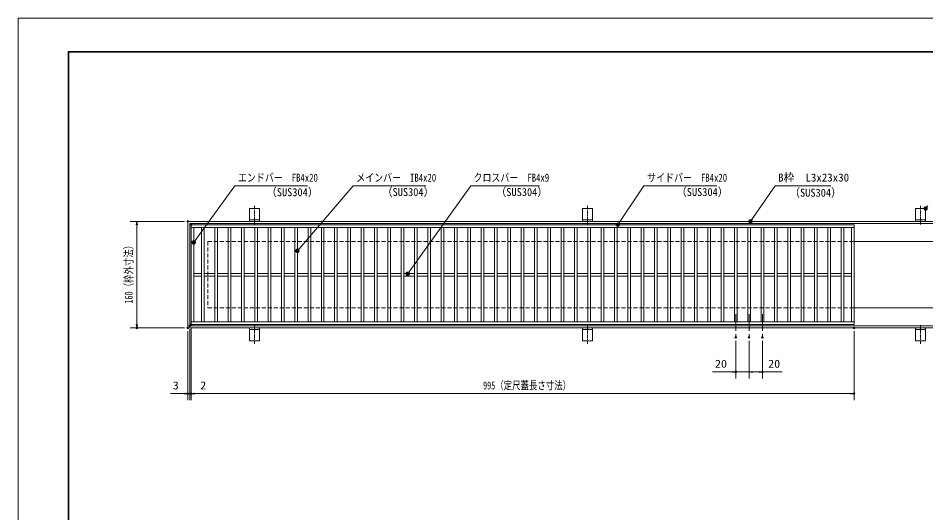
# Model space of a CAD drawing. Units: millimetres, scale not verified. Extents: x -1050 to 1050, y -742 to 742.
# Drawn here: x -1050 to 312, y 0 to 742 of the extents above; entities that cross this region are included whole.
import ezdxf
from ezdxf.enums import TextEntityAlignment as Align

# ---------------------------------------------------------------- set-up
doc = ezdxf.new("R2010")
doc.units = ezdxf.units.MM
doc.header["$LTSCALE"] = 5
doc.header["$PDMODE"] = 32
doc.header["$PDSIZE"] = 2.5
doc.linetypes.add('CHAIN1', pattern=[8, 5, -1, 1, -1])
doc.linetypes.add('DASHED1', pattern=[1.8, 1.2, -0.6])
for name, color, linetype, lineweight in [('0-0_7-図\u3000枠', 4, 'Continuous', 9), ('0-1_アンカー', 7, 'Continuous', 9), ('0-2_枠', 7, 'Continuous', 9), ('0-3_寸法注釈', 2, 'Continuous', 9), ('0-4_0', 2, 'Continuous', 9), ('0-5_DEFPOINTS', 134, 'Continuous', 9), ('0-6_蓋', 5, 'Continuous', 9), ('0-7_中心線', 6, 'CHAIN1', 9), ('0-A_溝開口', 4, 'DASHED1', 9)]:
    doc.layers.add(name, color=color, linetype=linetype, lineweight=lineweight)
doc.styles.add('ＭＳ ゴシック', font='')
doc.styles.get('ＭＳ ゴシック').set_extended_font_data('MS Gothic')

# ---------------------------------------------------------------- blocks, each defined once
blk = doc.blocks.new('A$C5D7C781A')
at = {"layer": '0-1_アンカー', "color": 6, "linetype": 'CHAIN1'}
blk.add_line((37.5, 140.11), (37.5, 0), dxfattribs=at)
at = {"layer": '0-1_アンカー'}
for p, q in [((0, 118.78), (0, 22.26)), ((0, 118.78), (75, 118.78)), ((75, 118.78), (75, 22.26)), ((75, 33.76), (0, 33.76)), ((0, 22.26), (75, 22.26))]:
    blk.add_line(p, q, dxfattribs=at)
blk = doc.blocks.new('_OPEN')
at = {"layer": '0-4_0'}
blk.add_line((0, 0), (-5, 0), dxfattribs=at)
blk.add_lwpolyline([(-5, 0.833), (0, 0), (-5, -0.833)], dxfattribs=at)
blk = doc.blocks.new('_Dot')
at = {"layer": '0-4_0'}
for p, q in [((-2.5, 0), (-5, 0)), ((2.445, 0.5), (-2.445, 0.5)), ((1.997, 1.5), (-1.997, 1.5)), ((2.289, -0.995), (-2.289, -0.995)), ((1.499, -1.995), (-1.499, -1.995))]:
    blk.add_line(p, q, dxfattribs=at)
for points in [[(2.5, 0), (2.48, 0.313), (2.421, 0.622), (2.324, 0.92), (2.191, 1.204), (2.023, 1.469), (1.822, 1.711), (1.594, 1.926), (1.34, 2.111), (1.064, 2.262), (0.773, 2.378), (0.468, 2.456), (0.157, 2.495), (-0.157, 2.495), (-0.468, 2.456), (-0.773, 2.378), (-1.064, 2.262), (-1.34, 2.111), (-1.594, 1.926), (-1.822, 1.711), (-2.023, 1.469), (-2.191, 1.204), (-2.324, 0.92), (-2.421, 0.622), (-2.48, 0.313), (-2.5, 0), (0, 0)], [(-2.5, 0), (-2.48, -0.313), (-2.421, -0.622), (-2.324, -0.92), (-2.191, -1.204), (-2.023, -1.469), (-1.822, -1.711), (-1.594, -1.926), (-1.34, -2.111), (-1.064, -2.262), (-0.773, -2.378), (-0.468, -2.456), (-0.157, -2.495), (0.157, -2.495), (0.468, -2.456), (0.773, -2.378), (1.064, -2.262), (1.34, -2.111), (1.594, -1.926), (1.822, -1.711), (2.023, -1.469), (2.191, -1.204), (2.324, -0.92), (2.421, -0.622), (2.48, -0.313), (2.5, 0), (0, 0)]]:
    blk.add_lwpolyline(points, close=True, dxfattribs=at)

msp = doc.modelspace()

# ---------------------------------------------------------------- linework, layer by layer
at = {"layer": '0-0_7-図\u3000枠'}
for p, q in [((-975, -692.5), (-975, 692.5)), ((-973.75, -691.25), (-973.75, 691.25)), ((-973.75, 691.25), (998.75, 691.25))]:
    msp.add_line(p, q, dxfattribs=at)
msp.add_lwpolyline([(-975, 692.5), (1000, 692.5), (1000, -692.5)], dxfattribs=at)
at = {"layer": '0-2_枠'}
for p, q in [((-795.45, 437.475), (409.55, 437.475)), ((-795.45, 437.475), (-795.45, 277.475)), ((-792.45, 434.475), (407.714, 434.475)), ((-792.45, 434.475), (-792.45, 280.475)), ((204.55, 407.475), (409.55, 407.475)), ((204.55, 307.475), (409.55, 307.475)), ((-795.45, 277.475), (409.55, 277.475)), ((-792.45, 280.475), (411.386, 280.475))]:
    msp.add_line(p, q, dxfattribs=at)
at = {"layer": '0-3_寸法注釈'}
for p, q in [((-800.45, 437.475), (-881.841, 437.475)), ((-871.841, 432.475), (-871.841, 282.475)), ((-800.45, 277.475), (-881.841, 277.475)), ((-792.45, 275.475), (-792.45, 168.953)), ((-792.45, 275.475), (-792.45, 168.953)), ((-790.45, 277.475), (-790.45, 168.953)), ((-790.45, 277.475), (-790.45, 168.953)), ((-795.45, 272.475), (-795.45, 168.953)), ((204.55, 272.475), (204.55, 168.953)), ((27.05, 258.328), (27.05, 201.522)), ((47.05, 258.328), (47.05, 201.522)), ((47.05, 258.328), (47.05, 201.522)), ((67.05, 258.328), (67.05, 201.522)), ((22.05, 211.522), (-7.797, 211.522)), ((47.05, 211.522), (27.05, 211.522)), ((52.05, 211.522), (62.05, 211.522)), ((52.05, 211.522), (57.05, 211.522)), ((67.05, 211.522), (96.897, 211.522)), ((-800.45, 178.953), (-821.563, 178.953)), ((-797.45, 178.953), (-802.45, 178.953)), ((-792.45, 178.953), (-795.45, 178.953)), ((-792.45, 178.953), (-790.45, 178.953)), ((-787.45, 178.953), (-782.45, 178.953)), ((-785.45, 178.953), (199.55, 178.953)), ((-785.45, 178.953), (-764.337, 178.953))]:
    msp.add_line(p, q, dxfattribs=at)
for points in [[(-615.707, 490.749), (-724.931, 490.749), (-785.857, 406.667)], [(-438.147, 490.749), (-547.371, 490.749), (-630.295, 393.985)], [(-267.513, 490.749), (-370.72, 490.749), (-464.681, 359.785)], [(-1.475, 490.749), (-110.699, 490.749), (-149.41, 433.298)], [(169.797, 490.968), (86.447, 490.968), (49.664, 438.288)]]:
    msp.add_lwpolyline(points, dxfattribs=at)
at = {"layer": '0-5_DEFPOINTS'}
msp.add_lwpolyline([(-1050, -742.5), (-1050, 742.5), (1050, 742.5), (1050, -742.5)], close=True, dxfattribs=at)
for p in [(-795.45, 437.475), (-871.841, 277.475), (-795.45, 277.475), (-795.45, 277.475), (-792.45, 280.475), (-790.45, 282.475), (204.55, 277.475), (27.05, 263.328), (47.05, 263.328), (67.05, 263.328), (27.05, 211.522), (67.05, 211.522), (-795.45, 178.953), (-790.45, 178.953), (204.55, 178.953)]:
    msp.add_point(p, dxfattribs=at)
at = {"layer": '0-6_蓋'}
for p, q in [((204.55, 432.475), (-790.45, 432.475)), ((-790.45, 282.475), (-790.45, 432.475)), ((204.55, 428.475), (-790.45, 428.475)), ((-786.45, 286.475), (-786.45, 428.475)), ((-774.95, 428.475), (-774.95, 286.475)), ((-770.95, 428.475), (-770.95, 286.475)), ((-754.95, 428.475), (-754.95, 286.475)), ((-750.95, 428.475), (-750.95, 286.475)), ((-734.95, 428.475), (-734.95, 286.475)), ((-730.95, 428.475), (-730.95, 286.475)), ((-714.95, 428.475), (-714.95, 286.475)), ((-710.95, 428.475), (-710.95, 286.475)), ((-694.95, 428.475), (-694.95, 286.475)), ((-690.95, 428.475), (-690.95, 286.475)), ((-674.95, 428.475), (-674.95, 286.475)), ((-670.95, 428.475), (-670.95, 286.475)), ((-654.95, 428.475), (-654.95, 286.475)), ((-650.95, 428.475), (-650.95, 286.475)), ((-634.95, 428.475), (-634.95, 286.475)), ((-630.95, 428.475), (-630.95, 286.475)), ((-614.95, 428.475), (-614.95, 286.475)), ((-610.95, 428.475), (-610.95, 286.475)), ((-594.95, 428.475), (-594.95, 286.475)), ((-590.95, 428.475), (-590.95, 286.475)), ((-574.95, 428.475), (-574.95, 286.475)), ((-570.95, 428.475), (-570.95, 286.475)), ((-554.95, 428.475), (-554.95, 286.475)), ((-550.95, 428.475), (-550.95, 286.475)), ((-534.95, 428.475), (-534.95, 286.475)), ((-530.95, 428.475), (-530.95, 286.475)), ((-514.95, 428.475), (-514.95, 286.475)), ((-510.95, 428.475), (-510.95, 286.475)), ((-494.95, 428.475), (-494.95, 286.475)), ((-490.95, 428.475), (-490.95, 286.475)), ((-474.95, 428.475), (-474.95, 286.475)), ((-470.95, 428.475), (-470.95, 286.475)), ((-454.95, 428.475), (-454.95, 286.475)), ((-450.95, 428.475), (-450.95, 286.475)), ((-434.95, 428.475), (-434.95, 286.475)), ((-430.95, 428.475), (-430.95, 286.475)), ((-414.95, 428.475), (-414.95, 286.475)), ((-410.95, 428.475), (-410.95, 286.475)), ((-394.95, 428.475), (-394.95, 286.475)), ((-390.95, 428.475), (-390.95, 286.475)), ((-374.95, 428.475), (-374.95, 286.475)), ((-370.95, 428.475), (-370.95, 286.475)), ((-354.95, 428.475), (-354.95, 286.475)), ((-350.95, 428.475), (-350.95, 286.475)), ((-334.95, 428.475), (-334.95, 286.475)), ((-330.95, 428.475), (-330.95, 286.475)), ((-314.95, 428.475), (-314.95, 286.475)), ((-310.95, 428.475), (-310.95, 286.475)), ((-294.95, 428.475), (-294.95, 286.475)), ((-290.95, 428.475), (-290.95, 286.475)), ((-274.95, 428.475), (-274.95, 286.475)), ((-270.95, 428.475), (-270.95, 286.475)), ((-254.95, 428.475), (-254.95, 286.475)), ((-250.95, 428.475), (-250.95, 286.475)), ((-234.95, 428.475), (-234.95, 286.475)), ((-230.95, 428.475), (-230.95, 286.475)), ((-214.95, 428.475), (-214.95, 286.475)), ((-210.95, 428.475), (-210.95, 286.475)), ((-194.95, 428.475), (-194.95, 286.475)), ((-190.95, 428.475), (-190.95, 286.475)), ((-174.95, 428.475), (-174.95, 286.475)), ((-170.95, 428.475), (-170.95, 286.475)), ((-154.95, 428.475), (-154.95, 286.475)), ((-150.95, 428.475), (-150.95, 286.475)), ((-134.95, 428.475), (-134.95, 286.475)), ((-130.95, 428.475), (-130.95, 286.475)), ((-114.95, 428.475), (-114.95, 286.475)), ((-110.95, 428.475), (-110.95, 286.475)), ((-94.95, 428.475), (-94.95, 286.475)), ((-90.95, 428.475), (-90.95, 286.475)), ((-74.95, 428.475), (-74.95, 286.475)), ((-70.95, 428.475), (-70.95, 286.475)), ((-54.95, 428.475), (-54.95, 286.475)), ((-50.95, 428.475), (-50.95, 286.475)), ((-34.95, 428.475), (-34.95, 286.475)), ((-30.95, 428.475), (-30.95, 286.475)), ((-14.95, 428.475), (-14.95, 286.475)), ((-10.95, 428.475), (-10.95, 286.475)), ((5.05, 428.475), (5.05, 286.475)), ((9.05, 428.475), (9.05, 286.475)), ((25.05, 428.475), (25.05, 286.475)), ((29.05, 428.475), (29.05, 286.475)), ((45.05, 428.475), (45.05, 286.475)), ((49.05, 428.475), (49.05, 286.475)), ((65.05, 428.475), (65.05, 286.475)), ((69.05, 428.475), (69.05, 286.475)), ((85.05, 428.475), (85.05, 286.475)), ((89.05, 428.475), (89.05, 286.475)), ((105.05, 428.475), (105.05, 286.475)), ((109.05, 428.475), (109.05, 286.475)), ((125.05, 428.475), (125.05, 286.475)), ((129.05, 428.475), (129.05, 286.475)), ((145.05, 428.475), (145.05, 286.475)), ((149.05, 428.475), (149.05, 286.475)), ((165.05, 428.475), (165.05, 286.475)), ((169.05, 428.475), (169.05, 286.475)), ((185.05, 428.475), (185.05, 286.475)), ((189.05, 428.475), (189.05, 286.475)), ((200.55, 286.475), (200.55, 428.475)), ((204.55, 282.475), (204.55, 432.475)), ((-774.95, 359.475), (-786.45, 359.475)), ((-774.95, 355.475), (-786.45, 355.475)), ((-754.95, 359.475), (-770.95, 359.475)), ((-754.95, 355.475), (-770.95, 355.475)), ((-734.95, 359.475), (-750.95, 359.475)), ((-734.95, 355.475), (-750.95, 355.475)), ((-714.95, 359.475), (-730.95, 359.475)), ((-714.95, 355.475), (-730.95, 355.475)), ((-694.95, 359.475), (-710.95, 359.475)), ((-694.95, 355.475), (-710.95, 355.475)), ((-674.95, 359.475), (-690.95, 359.475)), ((-674.95, 355.475), (-690.95, 355.475)), ((-654.95, 359.475), (-670.95, 359.475)), ((-654.95, 355.475), (-670.95, 355.475)), ((-634.95, 359.475), (-650.95, 359.475)), ((-634.95, 355.475), (-650.95, 355.475)), ((-614.95, 359.475), (-630.95, 359.475)), ((-614.95, 355.475), (-630.95, 355.475)), ((-594.95, 359.475), (-610.95, 359.475)), ((-594.95, 355.475), (-610.95, 355.475)), ((-574.95, 359.475), (-590.95, 359.475)), ((-574.95, 355.475), (-590.95, 355.475)), ((-554.95, 359.475), (-570.95, 359.475)), ((-554.95, 355.475), (-570.95, 355.475)), ((-534.95, 359.475), (-550.95, 359.475)), ((-534.95, 355.475), (-550.95, 355.475)), ((-514.95, 359.475), (-530.95, 359.475)), ((-514.95, 355.475), (-530.95, 355.475)), ((-494.95, 359.475), (-510.95, 359.475)), ((-494.95, 355.475), (-510.95, 355.475)), ((-474.95, 359.475), (-490.95, 359.475)), ((-474.95, 355.475), (-490.95, 355.475)), ((-454.95, 359.475), (-470.95, 359.475)), ((-454.95, 355.475), (-470.95, 355.475)), ((-434.95, 359.475), (-450.95, 359.475)), ((-434.95, 355.475), (-450.95, 355.475)), ((-414.95, 359.475), (-430.95, 359.475)), ((-414.95, 355.475), (-430.95, 355.475)), ((-394.95, 359.475), (-410.95, 359.475)), ((-394.95, 355.475), (-410.95, 355.475)), ((-374.95, 359.475), (-390.95, 359.475)), ((-374.95, 355.475), (-390.95, 355.475)), ((-354.95, 359.475), (-370.95, 359.475)), ((-354.95, 355.475), (-370.95, 355.475)), ((-334.95, 359.475), (-350.95, 359.475)), ((-334.95, 355.475), (-350.95, 355.475)), ((-314.95, 359.475), (-330.95, 359.475)), ((-314.95, 355.475), (-330.95, 355.475)), ((-294.95, 359.475), (-310.95, 359.475)), ((-294.95, 355.475), (-310.95, 355.475)), ((-290.95, 359.475), (-274.95, 359.475)), ((-290.95, 355.475), (-274.95, 355.475)), ((-270.95, 359.475), (-254.95, 359.475)), ((-270.95, 355.475), (-254.95, 355.475)), ((-250.95, 359.475), (-234.95, 359.475)), ((-250.95, 355.475), (-234.95, 355.475)), ((-230.95, 359.475), (-214.95, 359.475)), ((-230.95, 355.475), (-214.95, 355.475)), ((-210.95, 359.475), (-194.95, 359.475)), ((-210.95, 355.475), (-194.95, 355.475)), ((-190.95, 359.475), (-174.95, 359.475)), ((-190.95, 355.475), (-174.95, 355.475)), ((-170.95, 359.475), (-154.95, 359.475)), ((-170.95, 355.475), (-154.95, 355.475)), ((-150.95, 359.475), (-134.95, 359.475)), ((-150.95, 355.475), (-134.95, 355.475)), ((-130.95, 359.475), (-114.95, 359.475)), ((-130.95, 355.475), (-114.95, 355.475)), ((-110.95, 359.475), (-94.95, 359.475)), ((-110.95, 355.475), (-94.95, 355.475)), ((-90.95, 359.475), (-74.95, 359.475)), ((-90.95, 355.475), (-74.95, 355.475)), ((-70.95, 359.475), (-54.95, 359.475)), ((-70.95, 355.475), (-54.95, 355.475)), ((-50.95, 359.475), (-34.95, 359.475)), ((-50.95, 355.475), (-34.95, 355.475)), ((-30.95, 359.475), (-14.95, 359.475)), ((-30.95, 355.475), (-14.95, 355.475)), ((-10.95, 359.475), (5.05, 359.475)), ((-10.95, 355.475), (5.05, 355.475)), ((9.05, 359.475), (25.05, 359.475)), ((9.05, 355.475), (25.05, 355.475)), ((29.05, 359.475), (45.05, 359.475)), ((29.05, 355.475), (45.05, 355.475)), ((49.05, 359.475), (65.05, 359.475)), ((49.05, 355.475), (65.05, 355.475)), ((69.05, 359.475), (85.05, 359.475)), ((69.05, 355.475), (85.05, 355.475)), ((89.05, 359.475), (105.05, 359.475)), ((89.05, 355.475), (105.05, 355.475)), ((109.05, 359.475), (125.05, 359.475)), ((109.05, 355.475), (125.05, 355.475)), ((129.05, 359.475), (145.05, 359.475)), ((129.05, 355.475), (145.05, 355.475)), ((149.05, 359.475), (165.05, 359.475)), ((149.05, 355.475), (165.05, 355.475)), ((169.05, 359.475), (185.05, 359.475)), ((169.05, 355.475), (185.05, 355.475)), ((189.05, 359.475), (200.55, 359.475)), ((189.05, 355.475), (200.55, 355.475)), ((-790.45, 286.475), (204.55, 286.475)), ((-790.45, 282.475), (204.55, 282.475))]:
    msp.add_line(p, q, dxfattribs=at)
at = {"layer": '0-6_蓋', "color": 7}
for p in [(-790.45, 432.475), (-790.45, 282.475)]:
    msp.add_point(p, dxfattribs=at)
at = {"layer": '0-7_中心線'}
for p, q in [((27.05, 297.969), (27.05, 263.328)), ((47.05, 297.969), (47.05, 263.328)), ((67.05, 297.969), (67.05, 263.328))]:
    msp.add_line(p, q, dxfattribs=at)
at = {"layer": '0-A_溝開口'}
for p, q in [((-765.45, 407.475), (204.55, 407.475)), ((-765.45, 407.475), (-765.45, 307.475)), ((-765.45, 307.475), (204.55, 307.475))]:
    msp.add_line(p, q, dxfattribs=at)

# ---------------------------------------------------------------- block references
at = {"layer": '0-1_アンカー', "xscale": 0.2, "yscale": 0.2}
for p in [(-702.95, 433.023), (-202.95, 433.023), (297.05, 433.023)]:
    msp.add_blockref('A$C5D7C781A', p, dxfattribs=at)
at = {"layer": '0-1_アンカー', "xscale": -0.2, "yscale": 0.2, "rotation": 180}
for p in [(-702.95, 281.927), (-202.95, 281.927), (297.05, 281.927)]:
    msp.add_blockref('A$C5D7C781A', p, dxfattribs=at)
at = {"layer": '0-3_寸法注釈'}
for name, p, rotation in [('_Dot', (312.05, 456.779), 229.33113), ('_OPEN', (-871.841, 437.475), 90), ('_Dot', (-149.979, 432.475), 235.34703), ('_Dot', (49.081, 437.475), 234.35189), ('_Dot', (-786.45, 405.862), 233.62864), ('_Dot', (-630.95, 393.23), 229.06472), ('_Dot', (-465.268, 358.975), 234.05474), ('_OPEN', (-871.841, 277.475), 270), ('_OPEN', (47.05, 211.522), 180), ('_OPEN', (47.05, 211.522), 180), ('_OPEN', (-792.45, 178.953), 180), ('_OPEN', (-790.45, 178.953), 180), ('_OPEN', (-790.45, 178.953), 180)]:
    msp.add_blockref(name, p, dxfattribs=dict(at, rotation=rotation))
for p in [(27.05, 211.522), (67.05, 211.522), (-795.45, 178.953), (-792.45, 178.953), (204.55, 178.953)]:
    msp.add_blockref('_OPEN', p, dxfattribs=at)

# ---------------------------------------------------------------- texts
at = {"layer": '0-3_寸法注釈', "color": 7, "style": 'ＭＳ ゴシック'}
for s, height, width, p in [('エンドバー\u3000FB4x20', 12.02, 0.8, (-720.154, 493.436)), ('メインバー\u3000IB4x20', 12.02, 0.8, (-542.594, 493.436)), ('クロスバー\u3000FB4x9', 12.03, 0.8, (-366.554, 493.436)), ('サイドバー\u3000FB4x20', 12.02, 0.8, (-105.921, 493.436)), ('（SUS304）', 12.02, 0.95, (-677.407, 471.644)), ('（SUS304）', 12.02, 0.95, (-503.663, 471.881)), ('（SUS304）', 12.02, 0.95, (-332.951, 471.881)), ('（SUS304）', 12.02, 0.95, (-62.079, 471.881)), ('（SUS304）', 12.02, 0.95, (107.958, 470.919)), ('20', 12.02, 1.1, (-4.107, 214.209)), ('20', 12.02, 1.1, (75.74, 214.209)), ('3', 12.02, 1.1, (-817.873, 181.64)), ('2', 12.02, 1.1, (-776.76, 181.64)), ('995（定尺蓋長さ寸法）', 12.03, 0.75, (-352.249, 181.64))]:
    msp.add_text(s, height=height, dxfattribs=dict(at, width=width)).set_placement(p, align=Align.BOTTOM_LEFT)
msp.add_text('B枠\u3000L3x23x30', height=12.03, dxfattribs=at).set_placement((90.7, 493.655), align=Align.BOTTOM_LEFT)
at = {"layer": '0-3_寸法注釈', "color": 7, "style": 'ＭＳ ゴシック', "width": 0.75}
msp.add_text('160（枠外寸法）', height=12.02, rotation=90, dxfattribs=at).set_placement((-874.528, 314.027), align=Align.BOTTOM_LEFT)

doc.saveas('drawing.dxf')
